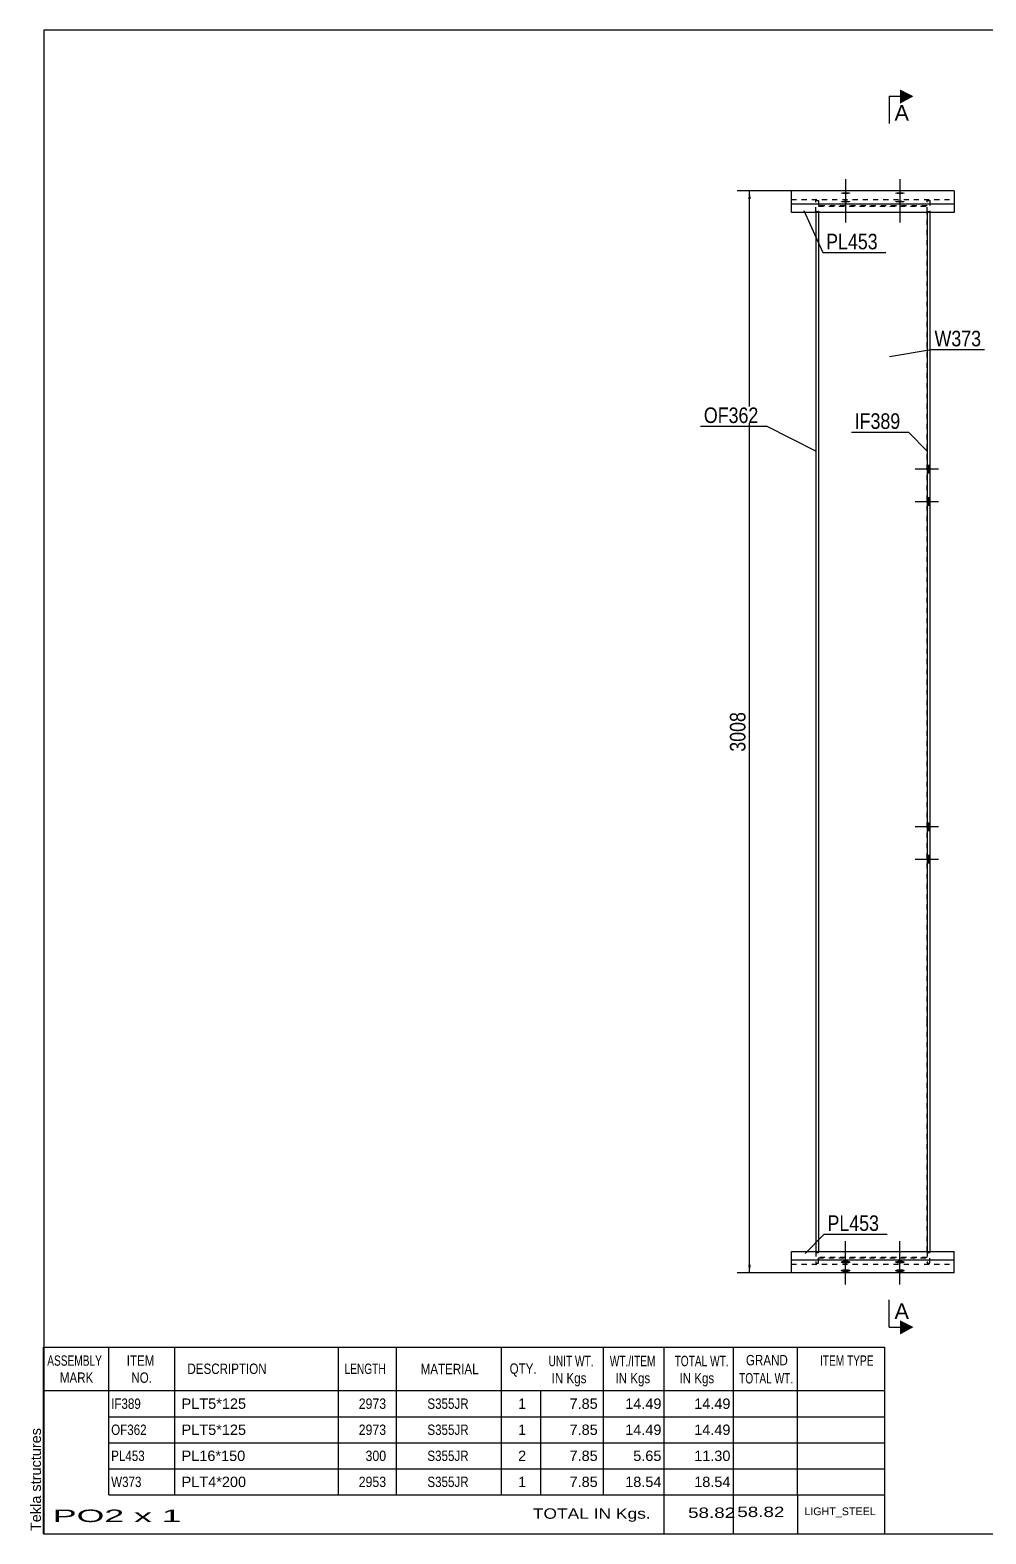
# Model space of a CAD drawing. Header units: millimetres. Extents: x -155 to 247, y -51 to 226.
# Drawn here: x -155.3 to 20.8, y -50.8 to 226.2 of the extents above; entities that cross this region are included whole.
import ezdxf

# ---------------------------------------------------------------- set-up
doc = ezdxf.new("R2010")
doc.units = ezdxf.units.MM
doc.linetypes.add('DXK_LINE_DOT1', pattern=[1.8814, 0.9407, -0.9407])
doc.styles.add('Arial', font='ARIAL.TTF', dxfattribs={"height": 0.2})
doc.styles.add('Arial Narrow', font='ARIALN.TTF', dxfattribs={"height": 0.2})

# ---------------------------------------------------------------- blocks, each defined once
blk = doc.blocks.new('Unknown-627369818-6072')
at = {"color": 5, "linetype": 'Continuous'}
for p, q in [((247.25, 226.19), (-152.75, 226.19)), ((-152.75, 226.19), (-152.75, -50.81)), ((247.25, -50.81), (247.25, 226.19)), ((-152.75, -50.81), (247.25, -50.81))]:
    blk.add_line(p, q, dxfattribs=at)
at = {"color": 174, "linetype": 'Continuous', "style": 'Arial'}
blk.add_text('Tekla structures', height=1.9102, rotation=90, dxfattribs=at).set_placement((-153.25, -50.31))
blk = doc.blocks.new('Bolt-627369818-5689 - 5677')
at = {"linetype": 'Continuous'}
for points in [[(10.5, 78.71), (10.5, 80.11), (10, 80.11), (10, 78.71)], [(10.5, 78.71), (10.5, 80.11), (10, 80.11), (10, 78.71)], [(10.5, 72.71), (10.5, 74.11), (10, 74.11), (10, 72.71)], [(10.5, 72.71), (10.5, 74.11), (10, 74.11), (10, 72.71)]]:
    blk.add_hatch(color=3, dxfattribs=at).paths.add_polyline_path(points)
at = {"color": 3, "linetype": 'Continuous'}
for p, q in [((12.1, 79.41), (7.8, 79.41)), ((12.1, 79.41), (7.8, 79.41)), ((10.5, 80.11), (10, 80.11)), ((10.5, 80.11), (10, 80.11)), ((10.5, 78.71), (10, 78.71)), ((10.5, 78.71), (10, 78.71)), ((12.1, 73.41), (7.8, 73.41)), ((12.1, 73.41), (7.8, 73.41)), ((10.5, 74.11), (10, 74.11)), ((10.5, 74.11), (10, 74.11)), ((10.5, 72.71), (10, 72.71)), ((10.5, 72.71), (10, 72.71))]:
    blk.add_line(p, q, dxfattribs=at)
blk = doc.blocks.new('Part-627369818-5683 - 5677')
at = {"color": 7, "linetype": 'DXK_LINE_DOT1'}
for p, q in [((-10.5, 192.61), (-10.5, 194.79)), ((-10.5, 194.79), (-10, 194.79)), ((-10, 194.79), (-10, 192.61)), ((-10.5, 192.8), (-10, 192.8)), ((-10.5, 1.21), (-10.5, -0.96)), ((-10.5, 1.03), (-10, 1.03)), ((-10, -0.96), (-10, 1.21)), ((-10.5, -0.96), (-10, -0.96))]:
    blk.add_line(p, q, dxfattribs=at)
at = {"color": 2, "linetype": 'Continuous'}
for p, q in [((-10.5, 192.61), (-10.5, 109.41)), ((-10, 192.61), (-10, 109.41)), ((-10.5, 109.31), (-10.5, 43.51)), ((-10, 109.31), (-10, 43.51)), ((-10.5, 43.41), (-10.5, 1.21)), ((-10, 43.41), (-10, 1.21))]:
    blk.add_line(p, q, dxfattribs=at)
blk = doc.blocks.new('Part-627369818-5684 - 5677')
at = {"color": 7, "linetype": 'DXK_LINE_DOT1'}
for p, q in [((10, 192.61), (10, 194.79)), ((10, 194.79), (10.5, 194.79)), ((10.5, 194.79), (10.5, 192.61)), ((10, 192.8), (10.5, 192.8)), ((10, 1.21), (10, -0.96)), ((10, 1.03), (10.5, 1.03)), ((10.5, -0.96), (10.5, 1.21)), ((10, -0.96), (10.5, -0.96))]:
    blk.add_line(p, q, dxfattribs=at)
at = {"color": 2, "linetype": 'Continuous'}
for p, q in [((10, 192.61), (10, 109.41)), ((10.5, 192.61), (10.5, 109.41)), ((10, 109.31), (10, 43.51)), ((10.5, 109.31), (10.5, 43.51)), ((10, 43.41), (10, 1.21)), ((10.5, 43.41), (10.5, 1.21))]:
    blk.add_line(p, q, dxfattribs=at)
blk = doc.blocks.new('Part-627369818-5685 - 5677')
at = {"color": 2, "linetype": 'Continuous'}
for p, q in [((-15, 192.61), (-15, 196.55)), ((15, 196.55), (-15, 196.55)), ((-15, 194.19), (15, 194.19)), ((15, 196.55), (15, 192.61)), ((15, 192.61), (-15, 192.61))]:
    blk.add_line(p, q, dxfattribs=at)
at = {"color": 7, "linetype": 'DXK_LINE_DOT1'}
blk.add_line((-15, 194.97), (15, 194.97), dxfattribs=at)
blk = doc.blocks.new('Part-627369818-5686 - 5677')
at = {"color": 2, "linetype": 'Continuous'}
for p, q in [((-15, 1.21), (15, 1.21)), ((-15, -2.73), (-15, 1.21)), ((15, -2.73), (15, 1.21)), ((-15, -0.37), (15, -0.37)), ((15, -2.73), (-15, -2.73))]:
    blk.add_line(p, q, dxfattribs=at)
at = {"color": 7, "linetype": 'DXK_LINE_DOT1'}
blk.add_line((-15, -1.15), (15, -1.15), dxfattribs=at)
blk = doc.blocks.new('Part-627369818-5687 - 5677')
at = {"color": 7, "linetype": 'DXK_LINE_DOT1'}
for p, q in [((10, 193.82), (-10, 193.82)), ((-10, 193.76), (10, 193.76)), ((-10, 192.61), (-10, 109.41)), ((10, 109.41), (10, 192.61)), ((-10, 109.31), (-10, 43.51)), ((10, 43.51), (10, 109.31)), ((-10, 43.41), (-10, 1.21)), ((10, 1.21), (10, 43.41)), ((10, 0.06), (-10, 0.06)), ((-10, 0), (10, 0))]:
    blk.add_line(p, q, dxfattribs=at)
blk = doc.blocks.new('Bolt-627369818-5688 - 5677')
at = {"linetype": 'Continuous'}
for points in [[(10.5, 144.6), (10.5, 146), (10, 146), (10, 144.6)], [(10.5, 144.6), (10.5, 146), (10, 146), (10, 144.6)], [(10.5, 138.6), (10.5, 140), (10, 140), (10, 138.6)], [(10.5, 138.6), (10.5, 140), (10, 140), (10, 138.6)]]:
    blk.add_hatch(color=3, dxfattribs=at).paths.add_polyline_path(points)
at = {"color": 3, "linetype": 'Continuous'}
for p, q in [((12.1, 145.3), (7.8, 145.3)), ((12.1, 145.3), (7.8, 145.3)), ((10.5, 146), (10, 146)), ((10.5, 146), (10, 146)), ((10.5, 144.6), (10, 144.6)), ((10.5, 144.6), (10, 144.6)), ((12.1, 139.3), (7.8, 139.3)), ((12.1, 139.3), (7.8, 139.3)), ((10.5, 140), (10, 140)), ((10.5, 140), (10, 140)), ((10.5, 138.6), (10, 138.6)), ((10.5, 138.6), (10, 138.6))]:
    blk.add_line(p, q, dxfattribs=at)
blk = doc.blocks.new('Bolt-627369818-5690 - 5677')
at = {"linetype": 'Continuous'}
for points in [[(-5, 196), (-5.19, 196), (-5.37, 196.01), (-5.53, 196.03), (-5.67, 196.05), (-5.78, 196.08), (-5.86, 196.11), (-5.9, 196.14), (-5.9, 196.17), (-5.86, 196.21), (-5.78, 196.24), (-5.67, 196.26), (-5.53, 196.29), (-5.37, 196.3), (-5.19, 196.31), (-5, 196.32), (-4.81, 196.31), (-4.63, 196.3), (-4.47, 196.29), (-4.33, 196.26), (-4.22, 196.24), (-4.14, 196.21), (-4.1, 196.17), (-4.1, 196.14), (-4.14, 196.11), (-4.22, 196.08), (-4.33, 196.05), (-4.47, 196.03), (-4.63, 196.01), (-4.81, 196)], [(-5, 194.42), (-5.19, 194.43), (-5.37, 194.44), (-5.53, 194.45), (-5.67, 194.48), (-5.78, 194.5), (-5.86, 194.54), (-5.9, 194.57), (-5.9, 194.6), (-5.86, 194.64), (-5.78, 194.67), (-5.67, 194.7), (-5.53, 194.72), (-5.37, 194.74), (-5.19, 194.75), (-5, 194.75), (-4.81, 194.75), (-4.63, 194.74), (-4.47, 194.72), (-4.33, 194.7), (-4.22, 194.67), (-4.14, 194.64), (-4.1, 194.6), (-4.1, 194.57), (-4.14, 194.54), (-4.22, 194.5), (-4.33, 194.48), (-4.47, 194.45), (-4.63, 194.44), (-4.81, 194.43)], [(5, 196), (4.81, 196), (4.63, 196.01), (4.47, 196.03), (4.33, 196.05), (4.22, 196.08), (4.14, 196.11), (4.1, 196.14), (4.1, 196.17), (4.14, 196.21), (4.22, 196.24), (4.33, 196.26), (4.47, 196.29), (4.63, 196.3), (4.81, 196.31), (5, 196.32), (5.19, 196.31), (5.37, 196.3), (5.53, 196.29), (5.67, 196.26), (5.78, 196.24), (5.86, 196.21), (5.9, 196.17), (5.9, 196.14), (5.86, 196.11), (5.78, 196.08), (5.67, 196.05), (5.53, 196.03), (5.37, 196.01), (5.19, 196)], [(5, 194.42), (4.81, 194.43), (4.63, 194.44), (4.47, 194.45), (4.33, 194.48), (4.22, 194.5), (4.14, 194.54), (4.1, 194.57), (4.1, 194.6), (4.14, 194.64), (4.22, 194.67), (4.33, 194.7), (4.47, 194.72), (4.63, 194.74), (4.81, 194.75), (5, 194.75), (5.19, 194.75), (5.37, 194.74), (5.53, 194.72), (5.67, 194.7), (5.78, 194.67), (5.86, 194.64), (5.9, 194.6), (5.9, 194.57), (5.86, 194.54), (5.78, 194.5), (5.67, 194.48), (5.53, 194.45), (5.37, 194.44), (5.19, 194.43)]]:
    blk.add_hatch(color=3, dxfattribs=at).paths.add_polyline_path(points)
at = {"color": 3, "linetype": 'Continuous'}
for p, q in [((-5, 198.72), (-5, 192.31)), ((-5, 197.15), (-5, 190.73)), ((5, 198.72), (5, 192.31)), ((5, 197.15), (5, 190.73))]:
    blk.add_line(p, q, dxfattribs=at)
blk = doc.blocks.new('Bolt-627369818-5691 - 5677')
at = {"linetype": 'Continuous'}
for points in [[(-5, -0.5), (-4.81, -0.51), (-4.63, -0.52), (-4.47, -0.55), (-4.33, -0.59), (-4.22, -0.63), (-4.14, -0.68), (-4.1, -0.74), (-4.1, -0.79), (-4.14, -0.84), (-4.22, -0.89), (-4.33, -0.94), (-4.47, -0.98), (-4.63, -1), (-4.81, -1.02), (-5, -1.03), (-5.19, -1.02), (-5.37, -1), (-5.53, -0.98), (-5.67, -0.94), (-5.78, -0.89), (-5.86, -0.84), (-5.9, -0.79), (-5.9, -0.74), (-5.86, -0.68), (-5.78, -0.63), (-5.67, -0.59), (-5.53, -0.55), (-5.37, -0.52), (-5.19, -0.51)], [(-5, -2.07), (-4.81, -2.08), (-4.63, -2.09), (-4.47, -2.12), (-4.33, -2.16), (-4.22, -2.2), (-4.14, -2.25), (-4.1, -2.31), (-4.1, -2.36), (-4.14, -2.41), (-4.22, -2.47), (-4.33, -2.51), (-4.47, -2.55), (-4.63, -2.57), (-4.81, -2.59), (-5, -2.6), (-5.19, -2.59), (-5.37, -2.57), (-5.53, -2.55), (-5.67, -2.51), (-5.78, -2.47), (-5.86, -2.41), (-5.9, -2.36), (-5.9, -2.31), (-5.86, -2.25), (-5.78, -2.2), (-5.67, -2.16), (-5.53, -2.12), (-5.37, -2.09), (-5.19, -2.08)], [(5, -0.5), (5.19, -0.51), (5.37, -0.52), (5.53, -0.55), (5.67, -0.59), (5.78, -0.63), (5.86, -0.68), (5.9, -0.74), (5.9, -0.79), (5.86, -0.84), (5.78, -0.89), (5.67, -0.94), (5.53, -0.98), (5.37, -1), (5.19, -1.02), (5, -1.03), (4.81, -1.02), (4.63, -1), (4.47, -0.98), (4.33, -0.94), (4.22, -0.89), (4.14, -0.84), (4.1, -0.79), (4.1, -0.74), (4.14, -0.68), (4.22, -0.63), (4.33, -0.59), (4.47, -0.55), (4.63, -0.52), (4.81, -0.51)], [(5, -2.07), (5.19, -2.08), (5.37, -2.09), (5.53, -2.12), (5.67, -2.16), (5.78, -2.2), (5.86, -2.25), (5.9, -2.31), (5.9, -2.36), (5.86, -2.41), (5.78, -2.47), (5.67, -2.51), (5.53, -2.55), (5.37, -2.57), (5.19, -2.59), (5, -2.6), (4.81, -2.59), (4.63, -2.57), (4.47, -2.55), (4.33, -2.51), (4.22, -2.47), (4.14, -2.41), (4.1, -2.36), (4.1, -2.31), (4.14, -2.25), (4.22, -2.2), (4.33, -2.16), (4.47, -2.12), (4.63, -2.09), (4.81, -2.08)]]:
    blk.add_hatch(color=3, dxfattribs=at).paths.add_polyline_path(points)
at = {"color": 3, "linetype": 'Continuous'}
for p, q in [((-5, -3.33), (-5, 3.09)), ((5, -3.33), (5, 3.09)), ((-5, -4.9), (-5, 1.52)), ((5, -4.9), (5, 1.52))]:
    blk.add_line(p, q, dxfattribs=at)
blk = doc.blocks.new('StraightDimension-627369818-6122 - 5677')
at = {"linetype": 'Continuous'}
for points in [[(-22.96, 195.05), (-22.71, 196.55), (-22.46, 195.05)], [(-22.46, -1.23), (-22.71, -2.73), (-22.96, -1.23)]]:
    blk.add_hatch(color=7, dxfattribs=at).paths.add_polyline_path(points)
at = {"color": 7, "linetype": 'Continuous'}
for p, q in [((-13.32, 196.55), (-24.96, 196.55)), ((-22.71, -2.73), (-22.71, 196.55)), ((-13.32, -2.73), (-24.96, -2.73))]:
    blk.add_line(p, q, dxfattribs=at)
at = {"color": 0}
blk.add_wipeout([(-22.86, 101.17), (-27.06, 101.17), (-27.06, 92.66), (-22.86, 92.66)], dxfattribs=at)
at = {"color": 3, "style": 'Arial Narrow'}
blk.add_text('3008', height=2.863, rotation=90.0002, dxfattribs=at).set_placement((-23.46, 93.26))
blk = doc.blocks.new('CBS_BOM-627369818-7310')
at = {"color": 7, "linetype": 'Continuous'}
for p, q in [((-152.78, -24.44), (-152.78, -16.44)), ((-152.78, -16.44), (2.14, -16.44)), ((-140.78, -24.44), (-140.78, -16.44)), ((-128.59, -24.44), (-128.59, -16.44)), ((-98.43, -24.44), (-98.43, -16.44)), ((-87.75, -24.44), (-87.75, -16.44)), ((-68.43, -24.44), (-68.43, -16.44)), ((-49.63, -24.44), (-49.63, -16.44)), ((-38.42, -24.44), (-38.42, -16.44)), ((-25.63, -24.44), (-25.63, -16.44)), ((-13.88, -24.44), (-13.88, -16.44)), ((2.14, -16.44), (2.14, -24.43)), ((-152.78, -24.44), (2.14, -24.44)), ((-152.78, -29.24), (-152.78, -24.44)), ((-140.78, -29.24), (-140.78, -24.44)), ((-128.59, -29.24), (-128.59, -24.44)), ((-98.43, -29.24), (-98.43, -24.44)), ((-87.75, -29.24), (-87.75, -24.44)), ((-68.43, -29.24), (-68.43, -24.44)), ((-61.17, -29.24), (-61.17, -24.44)), ((-49.63, -29.24), (-49.63, -24.44)), ((-38.42, -29.24), (-38.42, -24.44)), ((-25.63, -29.24), (-25.63, -24.44)), ((-13.86, -29.24), (-13.86, -24.44)), ((2.14, -24.44), (2.14, -29.24)), ((-152.78, -34.04), (-152.78, -29.24)), ((-140.78, -29.24), (2.14, -29.24)), ((-140.78, -34.04), (-140.78, -29.24)), ((-128.59, -34.04), (-128.59, -29.24)), ((-98.43, -34.04), (-98.43, -29.24)), ((-87.75, -34.04), (-87.75, -29.24)), ((-68.43, -34.04), (-68.43, -29.24)), ((-61.17, -34.04), (-61.17, -29.24)), ((-49.63, -34.04), (-49.63, -29.24)), ((-38.42, -34.04), (-38.42, -29.24)), ((-25.63, -34.04), (-25.63, -29.24)), ((-13.86, -34.04), (-13.86, -29.24)), ((2.14, -29.24), (2.14, -34.04)), ((-152.78, -38.84), (-152.78, -34.04)), ((-140.78, -34.04), (2.14, -34.04)), ((-140.78, -38.84), (-140.78, -34.04)), ((-128.59, -38.84), (-128.59, -34.04)), ((-98.43, -38.84), (-98.43, -34.04)), ((-87.75, -38.84), (-87.75, -34.04)), ((-68.43, -38.84), (-68.43, -34.04)), ((-61.17, -38.84), (-61.17, -34.04)), ((-49.63, -38.84), (-49.63, -34.04)), ((-38.42, -38.84), (-38.42, -34.04)), ((-25.63, -38.84), (-25.63, -34.04)), ((-13.86, -38.84), (-13.86, -34.04)), ((2.14, -34.04), (2.14, -38.84)), ((-152.78, -43.64), (-152.78, -38.84)), ((-140.78, -38.84), (2.14, -38.84)), ((-140.78, -43.64), (-140.78, -38.84)), ((-128.59, -43.64), (-128.59, -38.84)), ((-98.43, -43.64), (-98.43, -38.84)), ((-87.75, -43.64), (-87.75, -38.84)), ((-68.43, -43.64), (-68.43, -38.84)), ((-61.17, -43.64), (-61.17, -38.84)), ((-49.63, -43.64), (-49.63, -38.84)), ((-38.42, -43.64), (-38.42, -38.84)), ((-25.63, -43.64), (-25.63, -38.84)), ((-13.86, -43.64), (-13.86, -38.84)), ((2.14, -38.84), (2.14, -43.64)), ((-152.78, -50.84), (-152.78, -43.66)), ((-140.78, -43.64), (2.14, -43.64)), ((-38.42, -50.84), (-38.42, -43.66)), ((-25.63, -50.84), (-25.63, -43.66)), ((-13.82, -50.84), (-13.82, -43.66)), ((2.14, -43.64), (2.14, -50.84)), ((-152.78, -50.84), (2.14, -50.84))]:
    blk.add_line(p, q, dxfattribs=at)
at = {"color": 3, "linetype": 'Continuous', "style": 'Arial'}
for s, height, width, p in [('ASSEMBLY', 1.91, 0.7, (-152.1, -19.86)), ('ITEM', 1.91, 0.8, (-137.45, -19.86)), ('UNIT WT.', 1.91, 0.7, (-59.74, -19.94)), ('WT./ITEM', 1.91, 0.7, (-48.45, -19.94)), ('TOTAL WT.', 1.91, 0.7, (-36.51, -19.94)), ('GRAND', 1.91, 0.8, (-23.36, -19.78)), ('ITEM TYPE', 1.91, 0.7, (-9.72, -19.86)), ('MARK', 1.91, 0.8, (-149.78, -23)), ('NO.', 1.91, 0.8, (-136.6, -23)), ('DESCRIPTION', 1.9102, 0.8, (-126.27, -21.37)), ('LENGTH', 1.91, 0.7, (-97.32, -21.37)), ('MATERIAL', 1.91, 0.8, (-83.3, -21.41)), ('QTY.', 1.91, 0.8, (-66.91, -21.34)), ('IN Kgs', 1.91, 0.8, (-59.16, -23.08)), ('IN Kgs', 1.91, 0.8, (-47.41, -23.08)), ('IN Kgs', 1.91, 0.8, (-35.62, -23.08)), ('TOTAL WT.', 1.91, 0.7, (-24.62, -23.12))]:
    blk.add_text(s, height=height, dxfattribs=dict(at, width=width)).set_placement(p)
at = {"color": 7, "linetype": 'Continuous', "style": 'Arial'}
for s, width, p in [('IF389', 0.8, (-140.32, -27.8)), ('2973', 0.85, (-94.71, -27.8)), ('S355JR', 0.8, (-82.06, -27.8)), ('OF362', 0.8, (-140.32, -32.6)), ('2973', 0.85, (-94.71, -32.6)), ('S355JR', 0.8, (-82.06, -32.6)), ('PL453', 0.8, (-140.32, -37.4)), ('300', 0.85, (-93.45, -37.4)), ('S355JR', 0.8, (-82.06, -37.4)), ('W373', 0.8, (-140.32, -42.2)), ('2953', 0.85, (-94.71, -42.2)), ('S355JR', 0.8, (-82.06, -42.2))]:
    blk.add_text(s, height=1.91, dxfattribs=dict(at, width=width)).set_placement(p)
for s, p in [('PLT5*125', (-127.34, -27.8)), ('1', (-65.34, -27.8)), ('7.85', (-55.87, -27.8)), ('14.49', (-45.61, -27.8)), ('14.49', (-32.9, -27.8)), ('PLT5*125', (-127.34, -32.6)), ('1', (-65.34, -32.6)), ('7.85', (-55.87, -32.6)), ('14.49', (-45.61, -32.6)), ('14.49', (-32.9, -32.6)), ('PL16*150', (-127.34, -37.4)), ('2', (-65.34, -37.4)), ('7.85', (-55.87, -37.4)), ('5.65', (-44.13, -37.4)), ('11.30', (-32.9, -37.4)), ('PLT4*200', (-127.34, -42.2)), ('1', (-65.34, -42.2)), ('7.85', (-55.87, -42.2)), ('18.54', (-45.61, -42.2)), ('18.54', (-32.9, -42.2))]:
    blk.add_text(s, height=1.91, dxfattribs=at).set_placement(p)
at = {"color": 6, "linetype": 'Continuous', "style": 'Arial'}
for s, height, width, p in [('PO2 x 1', 2.292, 2.05, (-151.06, -48.65)), ('TOTAL IN Kgs.', 1.9102, 1.2, (-62.62, -48.04)), ('58.82', 1.91, 1.3, (-34.03, -47.89)), ('58.82', 1.91, 1.3, (-24.96, -47.73))]:
    blk.add_text(s, height=height, dxfattribs=dict(at, width=width)).set_placement(p)
blk.add_text('LIGHT_STEEL', height=1.4135, dxfattribs=at).set_placement((-12.61, -47.38))
blk = doc.blocks.new('SectionMark-627369818-6172 - 5677')
at = {"color": 7, "linetype": 'Continuous'}
for p, q in [((3, 214), (5, 214)), ((3, -12.74), (5, -12.74))]:
    blk.add_line(p, q, dxfattribs=at)
at = {"color": 0, "linetype": 'Continuous'}
for points in [[(6.67, 209.5), (6.67, 212.5), (4, 212.5), (4, 209.5)], [(6.67, -11.24), (6.67, -8.24), (4, -8.24), (4, -11.24)]]:
    blk.add_wipeout(points, dxfattribs=at)
at = {"linetype": 'Continuous'}
for points in [[(5, 215.25), (7.5, 214), (5, 212.63)], [(5, -11.49), (7.5, -12.74), (5, -14.12)]]:
    blk.add_hatch(color=7, dxfattribs=at).paths.add_polyline_path(points)
at = {"color": 7, "linetype": 'Continuous'}
for p, q in [((3, 214), (3, 209)), ((3, -12.74), (3, -7.74))]:
    blk.add_line(p, q, dxfattribs=at)
at = {"color": 136, "linetype": 'Continuous', "style": 'Arial'}
for p in [(4, 209.5), (4, -11.24)]:
    blk.add_text('A', height=2.87, dxfattribs=at).set_placement(p)
blk = doc.blocks.new('Mark-627369818-6851 - 5677')
at = {"color": 7, "linetype": 'Continuous'}
blk.add_line((-10.39, 148.59), (-19.57, 153.21), dxfattribs=at)
at = {"color": 0}
blk.add_wipeout([(-21.07, 153.81), (-21.07, 156.81), (-31.12, 156.81), (-31.12, 153.81)], dxfattribs=at)
blk.add_wipeout([(-21.07, 153.81), (-21.07, 156.81), (-31.12, 156.81), (-31.12, 153.81)], dxfattribs=at)
at = {"color": 7, "linetype": 'Continuous'}
blk.add_line((-31.72, 153.21), (-19.57, 153.21), dxfattribs=at)
at = {"color": 3, "style": 'Arial Narrow'}
blk.add_text('OF362', height=2.863, dxfattribs=at).set_placement((-31.12, 153.81))
blk = doc.blocks.new('Mark-627369818-6854 - 5677')
at = {"color": 7, "linetype": 'Continuous'}
blk.add_line((10.11, 148.59), (6.58, 152.13), dxfattribs=at)
at = {"color": 0}
blk.add_wipeout([(5.08, 152.73), (5.08, 155.73), (-3.33, 155.73), (-3.33, 152.73)], dxfattribs=at)
blk.add_wipeout([(5.08, 152.73), (5.08, 155.73), (-3.33, 155.73), (-3.33, 152.73)], dxfattribs=at)
at = {"color": 7, "linetype": 'Continuous'}
blk.add_line((-3.93, 152.13), (6.58, 152.13), dxfattribs=at)
at = {"color": 3, "style": 'Arial Narrow'}
blk.add_text('IF389', height=2.863, dxfattribs=at).set_placement((-3.33, 152.73))
blk = doc.blocks.new('Mark-627369818-6857 - 5677')
at = {"color": 0}
blk.add_wipeout([(0.91, 185.81), (0.91, 188.81), (-8.59, 188.81), (-8.59, 185.81)], dxfattribs=at)
blk.add_wipeout([(0.91, 185.81), (0.91, 188.81), (-8.59, 188.81), (-8.59, 185.81)], dxfattribs=at)
at = {"color": 7, "linetype": 'Continuous'}
for p, q in [((-12.73, 192.95), (-9.19, 185.21)), ((-9.19, 185.21), (2.41, 185.21))]:
    blk.add_line(p, q, dxfattribs=at)
at = {"color": 3, "style": 'Arial Narrow'}
blk.add_text('PL453', height=2.863, dxfattribs=at).set_placement((-8.59, 185.81))
blk = doc.blocks.new('Mark-627369818-6860 - 5677')
at = {"color": 0}
blk.add_wipeout([(1.16, 4.98), (1.16, 7.98), (-8.34, 7.98), (-8.34, 4.98)], dxfattribs=at)
blk.add_wipeout([(1.16, 4.98), (1.16, 7.98), (-8.34, 7.98), (-8.34, 4.98)], dxfattribs=at)
at = {"color": 7, "linetype": 'Continuous'}
for p, q in [((-12.48, 0.84), (-8.94, 4.38)), ((-8.94, 4.38), (2.66, 4.38))]:
    blk.add_line(p, q, dxfattribs=at)
at = {"color": 3, "style": 'Arial Narrow'}
blk.add_text('PL453', height=2.863, dxfattribs=at).set_placement((-8.34, 4.98))
blk = doc.blocks.new('Mark-627369818-6863 - 5677')
at = {"color": 0}
blk.add_wipeout([(19.97, 167.94), (19.97, 170.94), (11.38, 170.94), (11.38, 167.94)], dxfattribs=at)
blk.add_wipeout([(19.97, 167.94), (19.97, 170.94), (11.38, 170.94), (11.38, 167.94)], dxfattribs=at)
at = {"color": 7, "linetype": 'Continuous'}
for p, q in [((3.1, 166.08), (10.78, 167.34)), ((10.78, 167.34), (20.57, 167.34))]:
    blk.add_line(p, q, dxfattribs=at)
at = {"color": 3, "style": 'Arial Narrow'}
blk.add_text('W373', height=2.863, dxfattribs=at).set_placement((11.38, 167.94))

msp = doc.modelspace()

# ---------------------------------------------------------------- block references
for name in ['Unknown-627369818-6072', 'Bolt-627369818-5690 - 5677', 'Part-627369818-5685 - 5677', 'Part-627369818-5683 - 5677', 'Part-627369818-5684 - 5677', 'Part-627369818-5687 - 5677', 'Bolt-627369818-5688 - 5677', 'Bolt-627369818-5689 - 5677', 'Bolt-627369818-5691 - 5677', 'Part-627369818-5686 - 5677', 'CBS_BOM-627369818-7310']:
    msp.add_blockref(name, (0, 0))

# ---------------------------------------------------------------- next in the draw order: block references
for name in ['SectionMark-627369818-6172 - 5677', 'StraightDimension-627369818-6122 - 5677']:
    msp.add_blockref(name, (0, 0))

# ---------------------------------------------------------------- next in the draw order: block references
for name in ['Mark-627369818-6857 - 5677', 'Mark-627369818-6863 - 5677', 'Mark-627369818-6851 - 5677', 'Mark-627369818-6854 - 5677', 'Mark-627369818-6860 - 5677']:
    msp.add_blockref(name, (0, 0))

doc.saveas('drawing.dxf')
